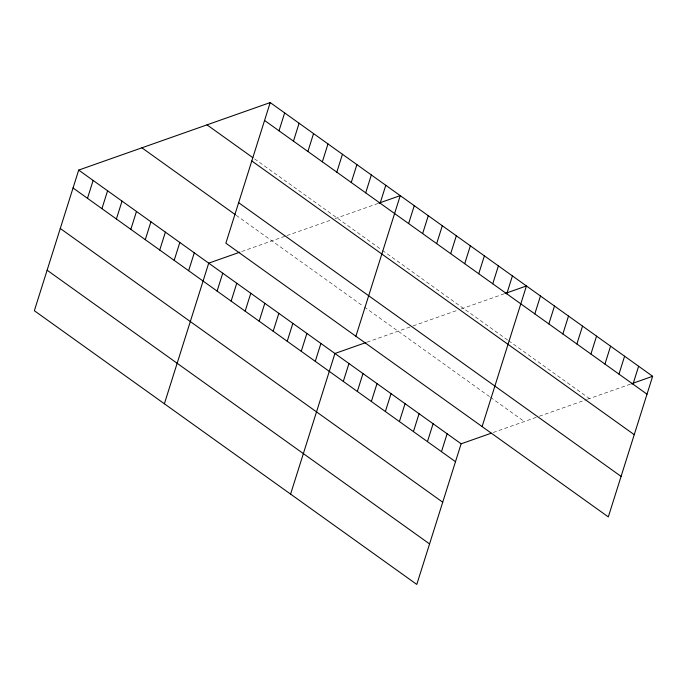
<?xml version="1.0" encoding="UTF-8"?>
<svg xmlns="http://www.w3.org/2000/svg" width="687" height="687" viewBox="0 0 687 687"><rect width="100%" height="100%" fill="white"/><g stroke="black" fill="none" stroke-linecap="round" stroke-linejoin="round"><path stroke-width="0.52" stroke-dasharray="3.44 2.58" d="M241.781 251.502L284.942 236.285M286.943 235.572L331.022 220.038M335.033 218.621L377.867 203.515M367.013 342.169L411.152 326.608M413.153 325.904L457.233 310.361M461.235 308.952L504.078 293.847M493.223 432.501L537.354 416.94M539.364 416.236L586.449 399.636M587.445 399.276L630.288 384.179M254.594 158.912L381.577 249.793M382.401 250.386L507.787 340.125M508.612 340.718L589.446 398.572M236.225 215.323L363.483 306.402M364.308 306.995L489.694 396.734M490.518 397.326L524.336 421.535"/><path stroke-width="1.03" d="M270.206 102.569L225.868 243.189L608.313 516.907L652.65 376.287L270.206 102.569L78.687 170.093L34.35 310.713L416.794 584.431L461.132 443.811L491.274 433.188M87.498 198.32L93.131 180.432M101.942 208.659L107.584 190.771M116.386 218.998L122.028 201.111M130.839 229.346L136.481 211.45M145.283 239.686L150.925 221.789M159.736 250.025L165.378 232.129M174.18 260.364L179.822 242.477M188.633 270.704L194.275 252.816M164.382 403.776L208.719 263.155L239.832 252.189M217.101 291.082L222.743 273.194M279.008 130.796L284.65 112.908M231.124 301.121L236.766 283.224M293.461 141.136L299.094 123.248M245.147 311.159L250.789 293.263M307.905 151.484L313.547 133.587M259.171 321.19L264.813 303.302M322.349 161.823L327.991 143.927M273.194 331.228L278.836 313.341M336.802 172.162L342.444 154.266M287.218 341.267L292.86 323.371M351.246 182.502L356.888 164.614M301.241 351.306L306.883 333.41M365.699 192.841L371.341 174.953M315.264 361.336L320.906 343.448M380.143 203.18L385.785 185.292M290.592 494.108L334.93 353.487L366.042 342.512M355.9 336.252L400.238 195.632L378.846 203.172M343.311 381.414L348.953 363.517M408.619 223.558L414.261 205.671M357.334 391.453L362.976 373.556M422.642 233.597L428.284 215.709M371.358 401.483L377 383.595M436.666 243.636L442.308 225.74M385.381 411.522L391.023 393.634M450.689 253.666L456.323 235.778M399.405 421.56L405.047 403.664M464.713 263.705L470.346 245.817M413.428 431.599L419.07 413.703M478.736 273.744L484.369 255.856M427.451 441.629L433.093 423.742M492.751 283.783L498.393 265.886M441.475 451.668L447.117 433.78M506.774 293.813L512.416 275.925M482.102 426.584L526.44 285.964L505.048 293.504M534.821 313.89L540.463 295.994M548.844 323.929L554.486 306.033M562.868 333.959L568.51 316.072M576.891 343.998L582.533 326.11M590.914 354.037L596.556 336.141M604.938 364.076L610.58 346.179M618.961 374.106L624.603 356.218M632.985 384.145L638.627 366.257M631.259 383.835L652.65 376.287M264.564 120.457L647.008 394.183M207.002 124.845L252.893 157.692M251.794 160.956L634.238 434.682M238.638 202.682L621.082 476.409M141.891 147.808L235.375 214.713M78.687 170.093L461.132 443.811M73.045 187.98L455.498 461.707M60.276 228.479L442.729 502.206M47.12 270.206L429.564 543.932"/></g></svg>
